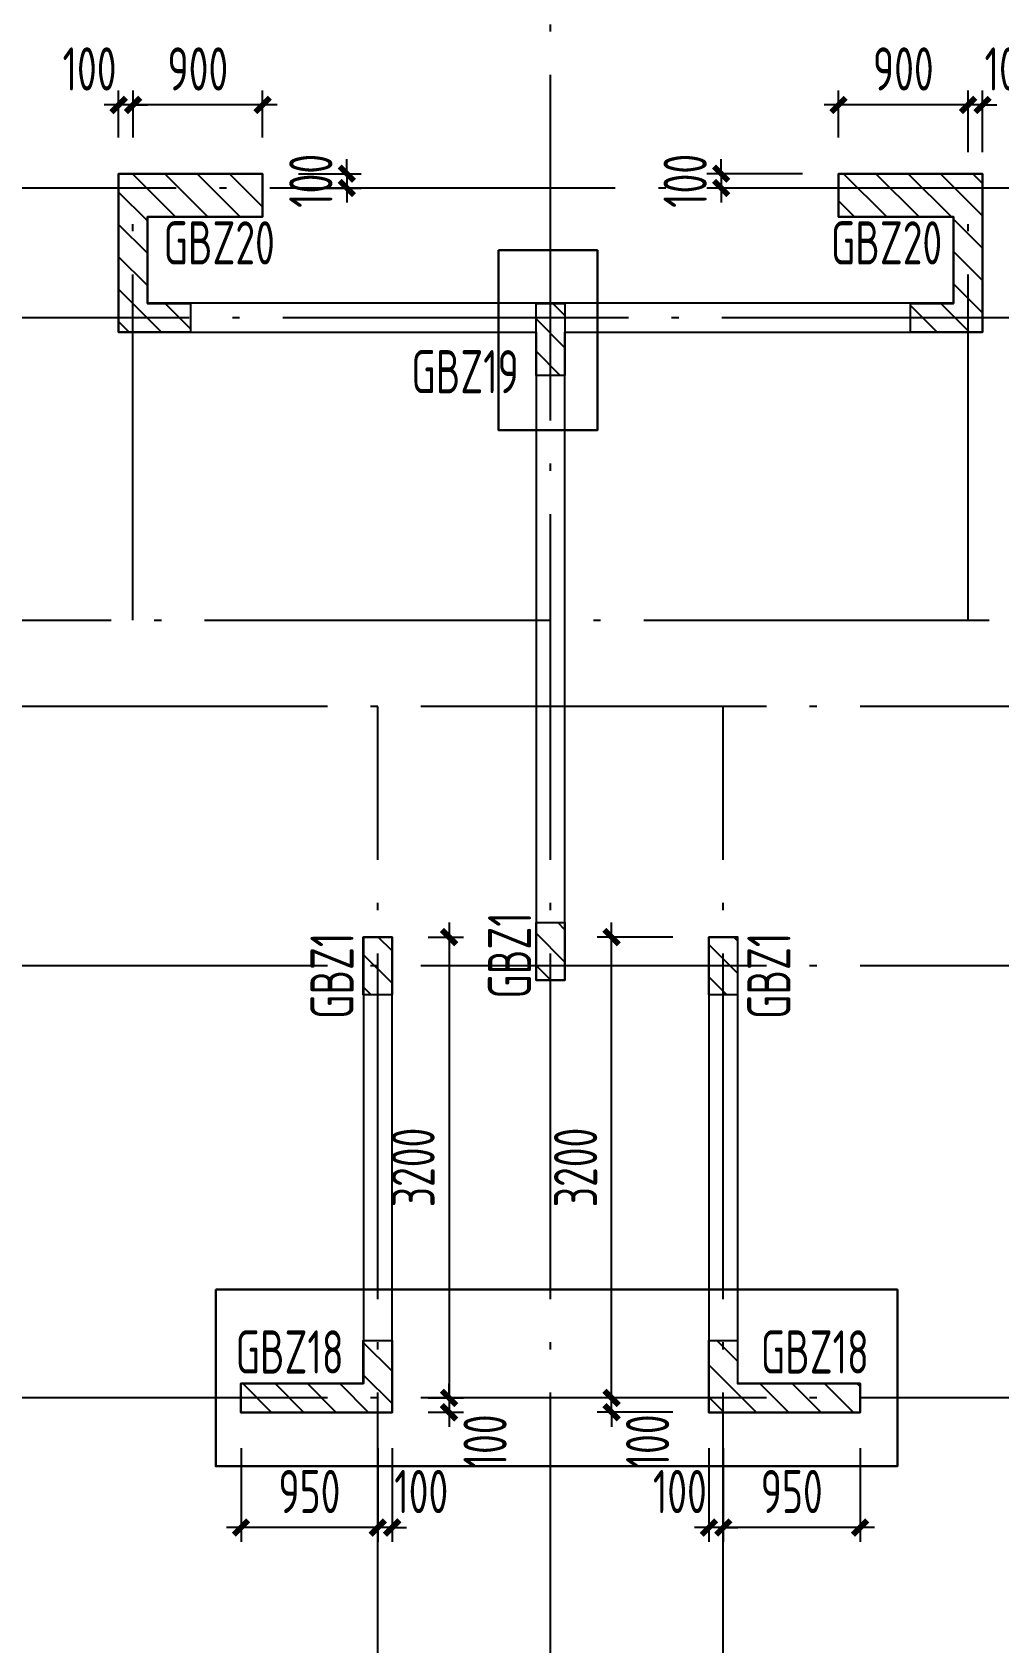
# Model space of a CAD drawing. Extents: x -144902 to 588294, y -160863 to 65494.
# Drawn here: x 6402 to 13115, y -124218 to -113036 of the extents above; entities that cross this region are included whole.
import ezdxf

# ---------------------------------------------------------------- set-up
doc = ezdxf.new("R2010")
doc.units = 0
doc.header["$LTSCALE"] = 100
doc.linetypes.add('ACAD_ISO04W100', pattern=[30.5, 24, -3, 0.5, -3])
doc.layers.get('0').update_dxf_attribs({"linetype": 'CONTINUOUS'})
doc.layers.get('Defpoints').update_dxf_attribs({"linetype": 'CONTINUOUS'})
for name, color, linetype in [('colu', 255, 'CONTINUOUS'), ('DIM', 3, 'CONTINUOUS'), ('DOTE', 253, 'ACAD_ISO04W100'), ('hatch1', 253, 'CONTINUOUS'), ('TEXT', 7, 'CONTINUOUS'), ('砼墙', 3, 'CONTINUOUS')]:
    doc.layers.add(name, color=color, linetype=linetype)
doc.styles.get("Standard").update_dxf_attribs({"font": 'tssdeng.shx', "width": 0.7, "bigfont": 'tssdchn.shx'})
doc.styles.add('TSSD_Dimension', font='Tssdeng.shx', dxfattribs={"width": 0.7, "bigfont": 'tssdchn.shx'})
doc.dimstyles.new('TSSD_100_100', dxfattribs={"dimtxt": 300, "dimasz": 100, "dimexe": 100, "dimexo": 250, "dimgap": 100, "dimtad": 1, "dimdec": 0, "dimzin": 0, "dimdsep": 46, "dimtxsty": 'TSSD_Dimension', "dimblk": 'ARCHTICK', "dimcen": 0, "dimdle": 100, "dimclrt": 7, "dimadec": 0, "dimazin": 0, "dimtfac": 1, "dimtdec": 0, "dimtix": 1, "dimtmove": 2, "dimatfit": 3, "dimfxl": 1, "dimtolj": 1, "dimtzin": 0, "dimarcsym": 0})
pattern_1 = [(135, (17084.77, -33305.15), (112.2532, 112.2532), [])]

# ---------------------------------------------------------------- blocks, each defined once
blk = doc.blocks.new('_ArchTick')
at = {"color": 0, "linetype": 'ByBlock', "const_width": 0.4}
blk.add_lwpolyline([(-0.5, -0.5), (0.5, 0.5)], dxfattribs=at)
blk = doc.blocks.new('*D993')
at = {"layer": 'Defpoints', "color": 0}
for p in [(8802, -122618), (8902, -122618), (8802, -123418)]:
    blk.add_point(p, dxfattribs=at)
at = {"layer": 'DIM', "color": 0, "lineweight": -2}
for p, q in [((8802, -122868), (8802, -123518)), ((8902, -122868), (8902, -123518)), ((8802, -123418), (8702, -123418)), ((8902, -123418), (8802, -123418)), ((8902, -123418), (9002, -123418))]:
    blk.add_line(p, q, dxfattribs=at)
at = {"layer": 'DIM', "color": 0, "lineweight": -2, "xscale": 100, "yscale": 100, "zscale": 100}
for p, rotation in [((8802, -123418), 359.999167367429), ((8902, -123418), 179.9991673674291)]:
    blk.add_blockref('_ArchTick', p, dxfattribs=dict(at, rotation=rotation))
at = {"layer": 'DIM', "color": 7, "insert": (9104, -123168), "char_height": 300, "attachment_point": 5, "rotation": 359.9992, "style": 'TSSD_Dimension'}
blk.add_mtext('\\A1;100', dxfattribs=at)
blk = doc.blocks.new('*D994')
at = {"layer": 'Defpoints', "color": 0}
for p in [(7852, -122618), (8802, -122618), (7852, -123418)]:
    blk.add_point(p, dxfattribs=at)
at = {"layer": 'DIM', "color": 0, "lineweight": -2}
for p, q in [((7852, -122868), (7852, -123518)), ((8802, -122868), (8802, -123518)), ((8902, -123418), (7752, -123418))]:
    blk.add_line(p, q, dxfattribs=at)
at = {"layer": 'DIM', "color": 0, "lineweight": -2, "xscale": 100, "yscale": 100, "zscale": 100}
for p, rotation in [((7852, -123418), 179.9991673674141), ((8802, -123418), 359.9991673674141)]:
    blk.add_blockref('_ArchTick', p, dxfattribs=dict(at, rotation=rotation))
at = {"layer": 'DIM', "color": 7, "insert": (8327, -123168), "char_height": 300, "attachment_point": 5, "rotation": 359.9992, "style": 'TSSD_Dimension'}
blk.add_mtext('\\A1;950', dxfattribs=at)
blk = doc.blocks.new('*D995')
at = {"layer": 'Defpoints', "color": 0}
for p in [(11202, -122618), (12152, -122618), (11202, -123418)]:
    blk.add_point(p, dxfattribs=at)
at = {"layer": 'DIM', "color": 0, "lineweight": -2}
for p, q in [((11202, -122868), (11202, -123518)), ((12152, -122868), (12152, -123518)), ((12252, -123418), (11102, -123418))]:
    blk.add_line(p, q, dxfattribs=at)
at = {"layer": 'DIM', "color": 0, "lineweight": -2, "xscale": 100, "yscale": 100, "zscale": 100}
for p, rotation in [((11202, -123418), 180.00081181441), ((12152, -123418), 0.0008118144099356073)]:
    blk.add_blockref('_ArchTick', p, dxfattribs=dict(at, rotation=rotation))
at = {"layer": 'DIM', "color": 7, "insert": (11677, -123168), "char_height": 300, "attachment_point": 5, "rotation": 0.0008, "style": 'TSSD_Dimension'}
blk.add_mtext('\\A1;950', dxfattribs=at)
blk = doc.blocks.new('*D996')
at = {"layer": 'Defpoints', "color": 0}
for p in [(11102, -122618), (11202, -122618), (11102, -123418)]:
    blk.add_point(p, dxfattribs=at)
at = {"layer": 'DIM', "color": 0, "lineweight": -2}
for p, q in [((11102, -122868), (11102, -123518)), ((11202, -122868), (11202, -123518)), ((11102, -123418), (11002, -123418)), ((11202, -123418), (11102, -123418)), ((11202, -123418), (11302, -123418))]:
    blk.add_line(p, q, dxfattribs=at)
at = {"layer": 'DIM', "color": 0, "lineweight": -2, "xscale": 100, "yscale": 100, "zscale": 100}
for p, rotation in [((11102, -123418), 0.0008118144142318772), ((11202, -123418), 180.0008118144142)]:
    blk.add_blockref('_ArchTick', p, dxfattribs=dict(at, rotation=rotation))
at = {"layer": 'DIM', "color": 7, "insert": (10900, -123168), "char_height": 300, "attachment_point": 5, "rotation": 0.0008, "style": 'TSSD_Dimension'}
blk.add_mtext('\\A1;100', dxfattribs=at)
blk = doc.blocks.new('*D1045')
at = {"layer": 'Defpoints', "color": 0}
for p in [(10426, -122518), (11102, -122518), (11102, -122618)]:
    blk.add_point(p, dxfattribs=at)
at = {"layer": 'DIM', "color": 0, "lineweight": -2}
for p, q in [((10426, -122518), (10426, -122418)), ((10852, -122518), (10326, -122518)), ((10426, -122618), (10426, -122518)), ((10852, -122618), (10326, -122618)), ((10426, -122618), (10426, -122718))]:
    blk.add_line(p, q, dxfattribs=at)
at = {"layer": 'DIM', "color": 0, "lineweight": -2, "xscale": 100, "yscale": 100, "zscale": 100}
for p, rotation in [((10426, -122518), 270), ((10426, -122618), 90)]:
    blk.add_blockref('_ArchTick', p, dxfattribs=dict(at, rotation=rotation))
at = {"layer": 'DIM', "color": 7, "insert": (10676, -122820), "char_height": 300, "attachment_point": 5, "rotation": 90, "style": 'TSSD_Dimension'}
blk.add_mtext('\\A1;100', dxfattribs=at)
blk = doc.blocks.new('*D1046')
at = {"layer": 'Defpoints', "color": 0}
for p in [(10426, -119318), (11102, -119318), (11102, -122518)]:
    blk.add_point(p, dxfattribs=at)
at = {"layer": 'DIM', "color": 0, "lineweight": -2}
for p, q in [((10426, -122618), (10426, -119218)), ((10852, -119318), (10326, -119318)), ((10852, -122518), (10326, -122518))]:
    blk.add_line(p, q, dxfattribs=at)
at = {"layer": 'DIM', "color": 0, "lineweight": -2, "xscale": 100, "yscale": 100, "zscale": 100}
for p, rotation in [((10426, -119318), 90), ((10426, -122518), 270)]:
    blk.add_blockref('_ArchTick', p, dxfattribs=dict(at, rotation=rotation))
at = {"layer": 'DIM', "color": 7, "insert": (10176, -120918), "char_height": 300, "attachment_point": 5, "rotation": 90, "style": 'TSSD_Dimension'}
blk.add_mtext('\\A1;3200', dxfattribs=at)
blk = doc.blocks.new('*D1047')
at = {"layer": 'Defpoints', "color": 0}
for p in [(8902, -119318), (8902, -122518), (9297, -122518)]:
    blk.add_point(p, dxfattribs=at)
at = {"layer": 'DIM', "color": 0, "lineweight": -2}
for p, q in [((9297, -119218), (9297, -122618)), ((9152, -119318), (9397, -119318)), ((9152, -122518), (9397, -122518))]:
    blk.add_line(p, q, dxfattribs=at)
at = {"layer": 'DIM', "color": 0, "lineweight": -2, "xscale": 100, "yscale": 100, "zscale": 100}
for p, rotation in [((9297, -119318), 90), ((9297, -122518), 270)]:
    blk.add_blockref('_ArchTick', p, dxfattribs=dict(at, rotation=rotation))
at = {"layer": 'DIM', "color": 7, "insert": (9047, -120918), "char_height": 300, "attachment_point": 5, "rotation": 90, "style": 'TSSD_Dimension'}
blk.add_mtext('\\A1;3200', dxfattribs=at)
blk = doc.blocks.new('*D1048')
at = {"layer": 'Defpoints', "color": 0}
for p in [(8902, -122518), (8902, -122618), (9297, -122618)]:
    blk.add_point(p, dxfattribs=at)
at = {"layer": 'DIM', "color": 0, "lineweight": -2}
for p, q in [((9297, -122518), (9297, -122418)), ((9152, -122518), (9397, -122518)), ((9297, -122518), (9297, -122618)), ((9152, -122618), (9397, -122618)), ((9297, -122618), (9297, -122718))]:
    blk.add_line(p, q, dxfattribs=at)
at = {"layer": 'DIM', "color": 0, "lineweight": -2, "xscale": 100, "yscale": 100, "zscale": 100}
for p, rotation in [((9297, -122518), 270), ((9297, -122618), 90)]:
    blk.add_blockref('_ArchTick', p, dxfattribs=dict(at, rotation=rotation))
at = {"layer": 'DIM', "color": 7, "insert": (9547, -122820), "char_height": 300, "attachment_point": 5, "rotation": 90, "style": 'TSSD_Dimension'}
blk.add_mtext('\\A1;100', dxfattribs=at)
blk = doc.blocks.new('*D1051')
at = {"layer": 'Defpoints', "color": 0}
for p in [(12902, -113541), (12902, -114118), (13002, -114118)]:
    blk.add_point(p, dxfattribs=at)
at = {"layer": 'DIM', "color": 0, "lineweight": -2}
for p, q in [((12902, -113868), (12902, -113441)), ((13002, -113868), (13002, -113441)), ((12902, -113541), (12802, -113541)), ((13002, -113541), (12902, -113541)), ((13002, -113541), (13102, -113541))]:
    blk.add_line(p, q, dxfattribs=at)
at = {"layer": 'DIM', "color": 0, "lineweight": -2, "xscale": 100, "yscale": 100, "zscale": 100}
blk.add_blockref('_ArchTick', (12902, -113541), dxfattribs=at)
at = {"layer": 'DIM', "color": 0, "lineweight": -2, "xscale": 100, "yscale": 100, "zscale": 100, "rotation": 180}
blk.add_blockref('_ArchTick', (13002, -113541), dxfattribs=at)
at = {"layer": 'DIM', "color": 7, "insert": (13204, -113291), "char_height": 300, "attachment_point": 5, "style": 'TSSD_Dimension'}
blk.add_mtext('\\A1;100', dxfattribs=at)
blk = doc.blocks.new('*D1052')
at = {"layer": 'Defpoints', "color": 0}
for p in [(12002, -113541), (12002, -114018), (12902, -114118)]:
    blk.add_point(p, dxfattribs=at)
at = {"layer": 'DIM', "color": 0, "lineweight": -2}
for p, q in [((12002, -113768), (12002, -113441)), ((12902, -113868), (12902, -113441)), ((13002, -113541), (11902, -113541))]:
    blk.add_line(p, q, dxfattribs=at)
at = {"layer": 'DIM', "color": 0, "lineweight": -2, "xscale": 100, "yscale": 100, "zscale": 100, "rotation": 180}
blk.add_blockref('_ArchTick', (12002, -113541), dxfattribs=at)
at = {"layer": 'DIM', "color": 0, "lineweight": -2, "xscale": 100, "yscale": 100, "zscale": 100}
blk.add_blockref('_ArchTick', (12902, -113541), dxfattribs=at)
at = {"layer": 'DIM', "color": 7, "insert": (12452, -113291), "char_height": 300, "attachment_point": 5, "style": 'TSSD_Dimension'}
blk.add_mtext('\\A1;900', dxfattribs=at)
blk = doc.blocks.new('*D1053')
at = {"layer": 'Defpoints', "color": 0}
for p in [(7102, -113541), (7102, -114018), (8002, -114018)]:
    blk.add_point(p, dxfattribs=at)
at = {"layer": 'DIM', "color": 0, "lineweight": -2}
for p, q in [((7102, -113768), (7102, -113441)), ((8002, -113768), (8002, -113441)), ((8102, -113541), (7002, -113541))]:
    blk.add_line(p, q, dxfattribs=at)
at = {"layer": 'DIM', "color": 0, "lineweight": -2, "xscale": 100, "yscale": 100, "zscale": 100, "rotation": 180}
blk.add_blockref('_ArchTick', (7102, -113541), dxfattribs=at)
at = {"layer": 'DIM', "color": 0, "lineweight": -2, "xscale": 100, "yscale": 100, "zscale": 100}
blk.add_blockref('_ArchTick', (8002, -113541), dxfattribs=at)
at = {"layer": 'DIM', "color": 7, "insert": (7552, -113291), "char_height": 300, "attachment_point": 5, "style": 'TSSD_Dimension'}
blk.add_mtext('\\A1;900', dxfattribs=at)
blk = doc.blocks.new('*D1054')
at = {"layer": 'Defpoints', "color": 0}
for p in [(7002, -113541), (7002, -114018), (7102, -114018)]:
    blk.add_point(p, dxfattribs=at)
at = {"layer": 'DIM', "color": 0, "lineweight": -2}
for p, q in [((7002, -113768), (7002, -113441)), ((7102, -113768), (7102, -113441)), ((7002, -113541), (6902, -113541)), ((7102, -113541), (7002, -113541)), ((7102, -113541), (7202, -113541))]:
    blk.add_line(p, q, dxfattribs=at)
at = {"layer": 'DIM', "color": 0, "lineweight": -2, "xscale": 100, "yscale": 100, "zscale": 100}
blk.add_blockref('_ArchTick', (7002, -113541), dxfattribs=at)
at = {"layer": 'DIM', "color": 0, "lineweight": -2, "xscale": 100, "yscale": 100, "zscale": 100, "rotation": 180}
blk.add_blockref('_ArchTick', (7102, -113541), dxfattribs=at)
at = {"layer": 'DIM', "color": 7, "insert": (6800, -113291), "char_height": 300, "attachment_point": 5, "style": 'TSSD_Dimension'}
blk.add_mtext('\\A1;100', dxfattribs=at)
blk = doc.blocks.new('*D1127')
at = {"layer": 'Defpoints', "color": 0}
for p in [(12002, -114018), (11187, -114118), (12002, -114118)]:
    blk.add_point(p, dxfattribs=at)
at = {"layer": 'DIM', "color": 0, "lineweight": -2}
for p, q in [((11187, -114018), (11187, -113918)), ((11752, -114018), (11087, -114018)), ((11187, -114018), (11187, -114118)), ((11752, -114118), (11087, -114118)), ((11187, -114118), (11187, -114218))]:
    blk.add_line(p, q, dxfattribs=at)
at = {"layer": 'DIM', "color": 0, "lineweight": -2, "xscale": 100, "yscale": 100, "zscale": 100}
for p, rotation in [((11187, -114018), 270), ((11187, -114118), 90)]:
    blk.add_blockref('_ArchTick', p, dxfattribs=dict(at, rotation=rotation))
at = {"layer": 'DIM', "color": 7, "insert": (10937, -114068), "char_height": 300, "attachment_point": 5, "rotation": 90, "style": 'TSSD_Dimension'}
blk.add_mtext('\\A1;100', dxfattribs=at)
blk = doc.blocks.new('*D1128')
at = {"layer": 'Defpoints', "color": 0}
for p in [(8002, -114018), (8002, -114118), (8587, -114118)]:
    blk.add_point(p, dxfattribs=at)
at = {"layer": 'DIM', "color": 0, "lineweight": -2}
for p, q in [((8587, -114018), (8587, -113918)), ((8252, -114018), (8687, -114018)), ((8587, -114018), (8587, -114118)), ((8252, -114118), (8687, -114118)), ((8587, -114118), (8587, -114218))]:
    blk.add_line(p, q, dxfattribs=at)
at = {"layer": 'DIM', "color": 0, "lineweight": -2, "xscale": 100, "yscale": 100, "zscale": 100}
for p, rotation in [((8587, -114018), 270), ((8587, -114118), 90)]:
    blk.add_blockref('_ArchTick', p, dxfattribs=dict(at, rotation=rotation))
at = {"layer": 'DIM', "color": 7, "insert": (8337, -114068), "char_height": 300, "attachment_point": 5, "rotation": 90, "style": 'TSSD_Dimension'}
blk.add_mtext('\\A1;100', dxfattribs=at)

msp = doc.modelspace()

# ---------------------------------------------------------------- hatches: boundary and pattern name
at = {"layer": 'hatch1'}
h = msp.add_hatch(dxfattribs=at)
h.set_pattern_fill('ANSI31', color=256, scale=50, style=0)
h.set_pattern_definition(pattern_1)
h.paths.add_polyline_path([(8001.445, -114018.303), (8001.445, -114318.303), (7601.292, -114318.303), (7201.292, -114318.303), (7201.291, -114918.389), (7501.294, -114918.393), (7501.292, -115118.392), (7001.292, -115118.385), (7001.292, -114018.303), (7601.445, -114018.303)])
h = msp.add_hatch(dxfattribs=at)
h.set_pattern_fill('ANSI31', color=256, scale=50, style=0)
h.set_pattern_definition(pattern_1)
h.paths.add_polyline_path([(13001.594, -114018.303), (13001.594, -115118.461), (12501.59, -115118.453), (12501.593, -114918.453), (12801.593, -114918.456), (12801.595, -114318.303), (12401.445, -114318.303), (12001.445, -114318.303), (12001.445, -114018.303), (12401.594, -114018.303)])
h = msp.add_hatch(dxfattribs=at)
h.set_pattern_fill('ANSI31', color=256, scale=50, style=0)
h.set_pattern_definition(pattern_1)
h.paths.add_polyline_path([(10101.528, -115418.424), (9901.528, -115418.424), (9901.528, -114918.422), (10101.528, -114918.424)])
h = msp.add_hatch(dxfattribs=at)
h.set_pattern_fill('ANSI31', color=256, scale=50, style=0)
h.set_pattern_definition(pattern_1)
h.paths.add_polyline_path([(10101.466, -119218.135), (10101.466, -119618.135), (9901.466, -119618.135), (9901.466, -119218.135)])
h = msp.add_hatch(dxfattribs=at)
h.set_pattern_fill('ANSI31', color=256, scale=50, style=0)
h.set_pattern_definition(pattern_1)
h.paths.add_polyline_path([(8901.445, -119318.513), (8901.445, -119718.513), (8701.445, -119718.513), (8701.445, -119318.513)])
h = msp.add_hatch(dxfattribs=at)
h.set_pattern_fill('ANSI31', color=256, scale=50, style=0)
h.set_pattern_definition(pattern_1)
h.paths.add_polyline_path([(11301.466, -119318.54), (11301.466, -119718.54), (11101.466, -119718.54), (11101.466, -119318.54)])
h = msp.add_hatch(dxfattribs=at)
h.set_pattern_fill('ANSI31', color=256, scale=50, style=0)
h.set_pattern_definition(pattern_1)
h.paths.add_polyline_path([(8901.445, -122118.483), (8901.445, -122618.486), (7851.443, -122618.474), (7851.445, -122418.474), (8701.443, -122418.483), (8701.445, -122118.483)])
h = msp.add_hatch(dxfattribs=at)
h.set_pattern_fill('ANSI31', color=256, scale=50, style=0)
h.set_pattern_definition(pattern_1)
h.paths.add_polyline_path([(12151.466, -122418.52), (12151.464, -122618.52), (11101.466, -122618.509), (11101.466, -122118.507), (11301.466, -122118.507), (11301.465, -122418.51)])

# ---------------------------------------------------------------- linework, layer by layer
at = {"color": 1, "lineweight": 30}
for points in [[(9640.996, -114549.555), (10327.314, -114549.555), (10327.314, -115799.576), (9640.996, -115799.576)], [(7676.018, -121765.905), (12410.776, -121765.905), (12410.776, -122991.964), (7676.018, -122991.964)]]:
    msp.add_lwpolyline(points, close=True, dxfattribs=at)
at = {"layer": 'colu', "color": 1, "elevation": 0}
for points in [[(8001.445, -114018.303), (8001.445, -114318.303), (7601.292, -114318.303), (7201.292, -114318.303), (7201.291, -114918.389), (7501.294, -114918.393), (7501.292, -115118.392), (7001.292, -115118.385), (7001.292, -114018.303), (7601.445, -114018.303), (8001.445, -114018.303)], [(13001.594, -114018.303), (13001.594, -115118.461), (12501.59, -115118.453), (12501.593, -114918.453), (12801.593, -114918.456), (12801.595, -114318.303), (12401.445, -114318.303), (12001.445, -114318.303), (12001.445, -114018.303), (12401.594, -114018.303), (13001.594, -114018.303)], [(10101.466, -119218.135), (10101.466, -119618.135), (9901.466, -119618.135), (9901.466, -119218.135), (10101.466, -119218.135)], [(8901.445, -119318.513), (8901.445, -119718.513), (8701.445, -119718.513), (8701.445, -119318.513), (8901.445, -119318.513)], [(11301.466, -119318.54), (11301.466, -119718.54), (11101.466, -119718.54), (11101.466, -119318.54), (11301.466, -119318.54)], [(8901.445, -122118.483), (8901.445, -122618.486), (7851.443, -122618.474), (7851.445, -122418.474), (8701.443, -122418.483), (8701.445, -122118.483), (8901.445, -122118.483)], [(12151.466, -122418.52), (12151.464, -122618.52), (11101.466, -122618.509), (11101.466, -122118.507), (11301.466, -122118.507), (11301.465, -122418.51), (12151.466, -122418.52)]]:
    msp.add_lwpolyline(points, dxfattribs=at)
msp.add_lwpolyline([(10101.528, -115418.424), (9901.528, -115418.424), (9901.528, -114918.422), (10101.528, -114918.424)], close=True, dxfattribs=at)
at = {"layer": 'DOTE'}
for p, q in [((10001.594, -124881.378, 0), (10001.594, -109618.135, 0)), ((19601.594, -114118.135, 0), (-10898.406, -114118.135, 0)), ((7101.594, -117118.135, 0), (7101.594, -114118.135, 0)), ((12901.594, -117118.135, 0), (12901.594, -114118.135, 0)), ((13592.247, -115018.135, 0), (4472.056, -115018.135, 0)), ((1499.428, -117118.135, 0), (29801.594, -117118.135, 0)), ((29801.594, -117718.135, 0), (-11298.406, -117718.135, 0)), ((8801.594, -124881.378, 0), (8801.594, -117718.135, 0)), ((11201.594, -124881.378, 0), (11201.594, -117718.135, 0)), ((29801.594, -119518.135, 0), (-11298.406, -119518.135, 0)), ((29801.594, -122518.135, 0), (-11298.406, -122518.135, 0))]:
    msp.add_line(p, q, dxfattribs=at)
at = {"layer": '砼墙', "elevation": 0}
for points in [[(12001.594, -114018.125), (12001.594, -114318.125), (12801.594, -114318.133), (12801.594, -114918.135), (7201.594, -114918.135), (7201.594, -114318.133), (8001.594, -114318.125), (8001.594, -114018.125), (7001.594, -114018.137), (7001.594, -115118.135), (9901.594, -115118.135), (9901.594, -119618.135), (10101.594, -119618.135), (10101.594, -115118.135), (13001.594, -115118.135), (13001.594, -114018.137)], [(7851.597, -122418.122), (7851.594, -122618.122), (8901.594, -122618.137), (8901.594, -119318.136), (8701.594, -119318.136), (8701.594, -122418.133)], [(11101.594, -122618.137), (12151.597, -122618.122), (12151.594, -122418.122), (11301.594, -122418.133), (11301.594, -119318.136), (11101.594, -119318.136)]]:
    msp.add_lwpolyline(points, close=True, dxfattribs=at)

# ---------------------------------------------------------------- texts
at = {"layer": 'TEXT', "color": 100, "width": 0.7}
for s, p in [('GBZ20', (7313.628, -114648.434, 0)), ('GBZ20', (11948.843, -114648.434, 0)), ('GBZ19', (9034.962, -115542.847, 0)), ('GBZ18', (7814.035, -122348.875, 0)), ('GBZ18', (11461.883, -122348.875, 0))]:
    msp.add_text(s, height=300, dxfattribs=at).set_placement(p)
for p in [(9867.153, -119745.794, 0), (8633.966, -119887.416, 0), (11668.351, -119887.416, 0)]:
    msp.add_text('GBZ1', height=300, rotation=90, dxfattribs=at).set_placement(p)

# ---------------------------------------------------------------- dimensions: what is measured, and where the dimension line sits
at = {"layer": 'DIM'}
for base, p1, p2, angle, picture, middle, dimtype in [((7001.594, -113540.976, 0), (7101.594, -114018.133, 0), (7001.594, -114018.133, 0), 180, '*D1054', (6799.671, -113290.976, 0), 160), ((12901.594, -113540.976, 0), (13001.594, -114118.135, 0), (12901.594, -114118.135, 0), 180, '*D1051', (13203.517, -113290.976, 0), 160), ((9296.701, -122618.137, 0), (8901.594, -122518.135, 0), (8901.593, -122618.137, 0), 90, '*D1048', (9546.701, -122820.06, 0), 160), ((10425.609, -122518.135, 0), (11101.594, -122618.137, 0), (11101.594, -122518.135, 0), 90, '*D1045', (10675.609, -122820.06, 0), 160), ((8801.537, -123418.135, 0), (8901.594, -122618.137, 0), (8801.549, -122618.135, 0), 179.9991674, '*D993', (9103.509, -123168.14, 0), 161), ((11101.605, -123418.137, 0), (11201.638, -122618.136, 0), (11101.594, -122618.137, 0), 180.0008118, '*D996', (10899.679, -123168.14, 0), 161)]:
    dim = msp.add_linear_dim(base=base, p1=p1, p2=p2, angle=angle, dimstyle='TSSD_100_100', dxfattribs=at)
    dim.commit()
    dim.dimension.update_dxf_attribs({"geometry": picture, "text_midpoint": middle, "dimtype": dimtype})
for base, p1, p2, angle, picture, middle in [((7101.594, -113540.976, 0), (8001.594, -114018.133, 0), (7101.594, -114018.133, 0), 180, '*D1053', (7551.594, -113290.976, 0)), ((12001.594, -113540.976, 0), (12901.594, -114118.135, 0), (12001.594, -114018.125, 0), 180, '*D1052', (12451.594, -113290.976, 0)), ((8587.181, -114118.135, 0), (8001.594, -114018.125, 0), (8001.594, -114118.135, 0), 90, '*D1128', (8337.181, -114068.13, 0)), ((11187.141, -114118.135, 0), (12001.594, -114018.125, 0), (12001.594, -114118.135, 0), 90, '*D1127', (10937.141, -114068.13, 0)), ((9296.701, -122518.135, 0), (8901.594, -119318.136, 0), (8901.594, -122518.135, 0), 90, '*D1047', (9046.701, -120918.135, 0)), ((10425.609, -119318.136, 0), (11101.594, -122518.135, 0), (11101.594, -119318.136, 0), 90, '*D1046', (10175.609, -120918.135, 0))]:
    dim = msp.add_linear_dim(base=base, p1=p1, p2=p2, angle=angle, dimstyle='TSSD_100_100', dxfattribs=at)
    dim.commit()
    dim.dimension.update_dxf_attribs({"geometry": picture, "text_midpoint": middle})
for p1, p2, picture, middle in [((8801.549, -122618.135, 0), (7851.594, -122618.122, 0), '*D994', (8326.564, -123168.129, 0)), ((12151.597, -122618.122, 0), (11201.638, -122618.136, 0), '*D995', (11676.625, -123168.129, 0))]:
    dim = msp.add_aligned_dim(p1=p1, p2=p2, distance=800, dimstyle='TSSD_100_100', dxfattribs=at)
    dim.commit()
    dim.dimension.update_dxf_attribs({"geometry": picture, "text_midpoint": middle})

doc.saveas('drawing.dxf')
